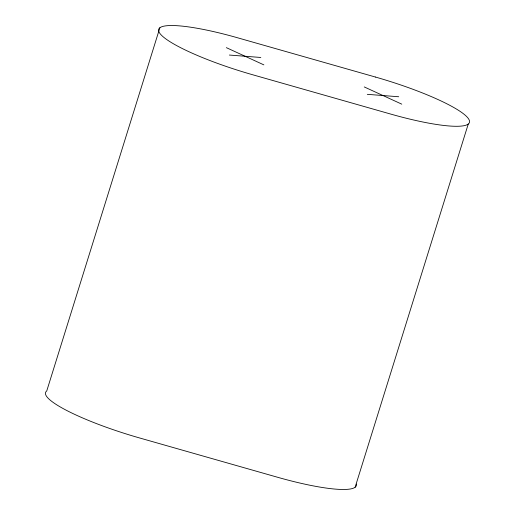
<?xml version="1.0" encoding="UTF-8"?>
<svg xmlns="http://www.w3.org/2000/svg" width="515" height="515" viewBox="0 0 515 515"><rect width="100%" height="100%" fill="white"/><g stroke="black" fill="none" stroke-linecap="round" stroke-linejoin="round"><path stroke-width="0.77" d="M159.875 27.759L46.749 390.949A90.505 15.559 17.3 0 0 139.571 437.956L277.495 477.238A90.505 15.559 17.3 0 0 356.348 484.068M355.125 487.242L468.251 124.051M229.381 55.053L260.822 57.474M367.298 94.335L398.739 96.756M364.26 86.938L401.777 104.159M226.343 47.65L263.86 64.871M375.429 77.044L237.505 37.762A90.505 15.559 17.3 0 0 158.903 31.711A90.505 15.559 17.3 0 0 252.698 74.765L390.615 114.047A90.505 15.559 17.3 0 0 469.223 120.098A90.505 15.559 17.3 0 0 375.429 77.044"/></g></svg>
